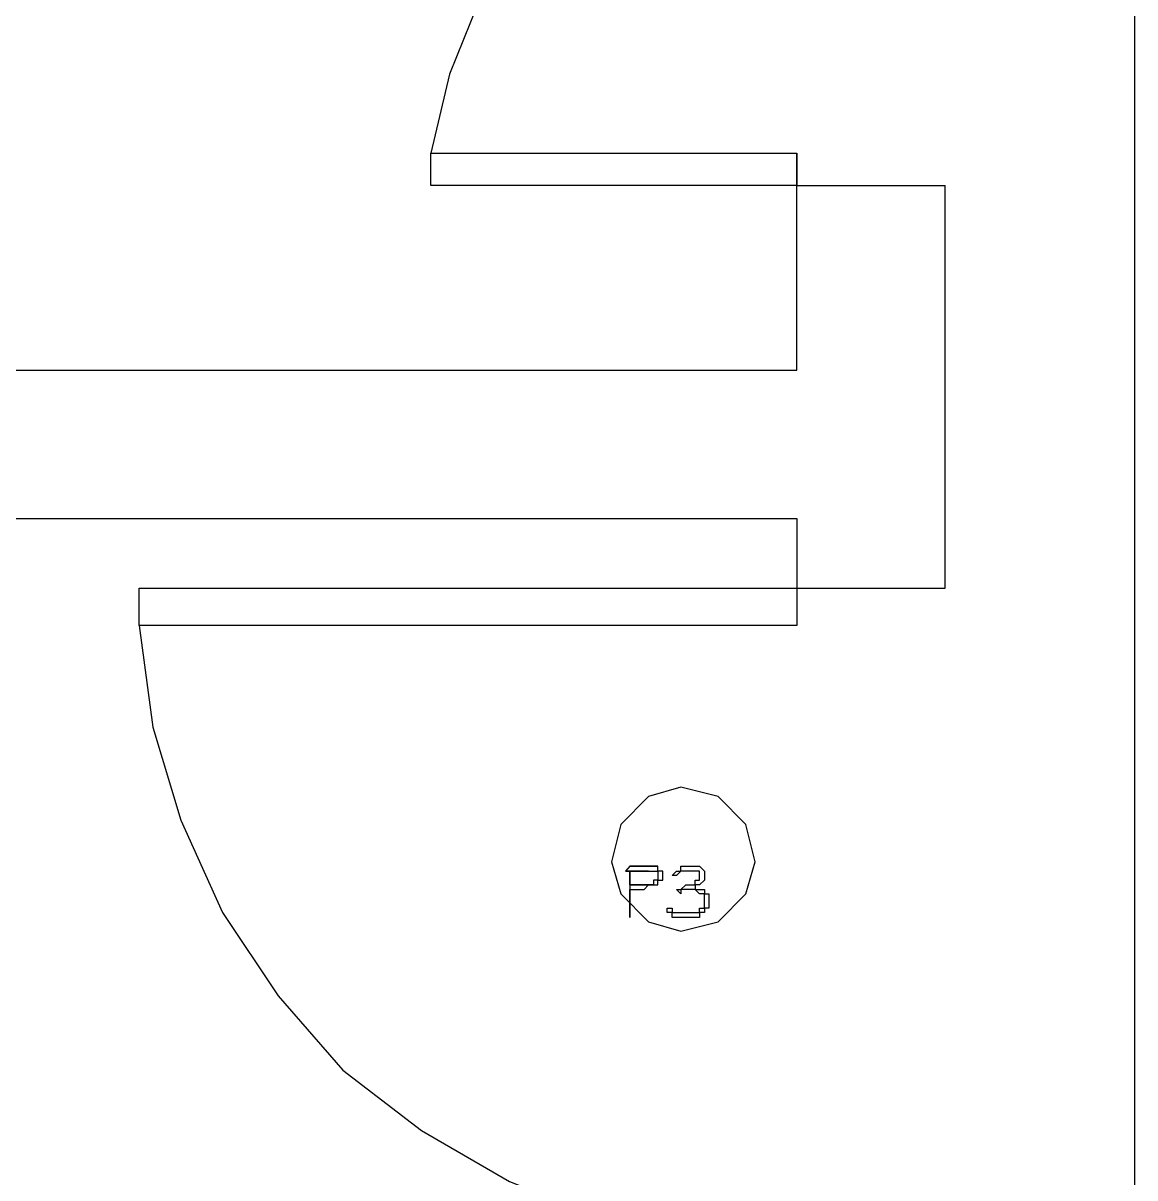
# Model space of a CAD drawing. Header units: millimetres. Extents: x -518.8 to -461.2, y 3.5 to 44.2.
# Drawn here: x -495.351 to -493.823, y 29.53 to 31.117 of the extents above; entities that cross this region are included whole.
import ezdxf

# ---------------------------------------------------------------- set-up
doc = ezdxf.new("R2010")
doc.units = ezdxf.units.MM
doc.header["$MEASUREMENT"] = 0
for name, color, linetype in [('10', 10, 'Continuous'), ('16', 16, 'Continuous'), ('6', 6, 'Continuous'), ('MYSOLIDS', 7, 'Continuous')]:
    doc.layers.add(name, color=color, linetype=linetype)

msp = doc.modelspace()

# ---------------------------------------------------------------- linework, layer by layer
at = {"layer": '10'}
for points in [[(-494.2872, 30.8939), (-494.7902, 30.8939), (-494.7902, 30.9383), (-494.2872, 30.9383), (-494.2872, 30.8939)], [(-494.2872, 30.6398), (-494.2872, 30.9383)], [(-494.2872, 30.8939), (-494.0835, 30.8939)], [(-494.0835, 30.3406), (-494.0835, 30.8939)], [(-498.6481, 30.6398), (-494.2872, 30.6398)], [(-498.4504, 30.436), (-494.2872, 30.436), (-494.2872, 30.3406)], [(-494.2872, 30.2894), (-495.191, 30.2894), (-495.191, 30.3406), (-494.2872, 30.3406), (-494.2872, 30.2894)], [(-494.2872, 30.3406), (-494.0835, 30.3406)]]:
    msp.add_lwpolyline(points, dxfattribs=at)
at = {"layer": '16'}
msp.add_lwpolyline([(-493.8226, 25.9353), (-493.8226, 32.5045)], dxfattribs=at)
at = {"layer": '6'}
for points in [[(-494.2872, 31.3969), (-494.3887, 31.3842), (-494.491, 31.3526), (-494.5865, 31.2954), (-494.6624, 31.2248), (-494.7263, 31.1421), (-494.7647, 31.0466), (-494.7902, 30.9383)], [(-495.191, 30.2894), (-495.1722, 30.1496), (-495.1339, 30.0218), (-495.0767, 29.8947), (-495, 29.7804), (-494.9113, 29.6782), (-494.803, 29.5954), (-494.682, 29.5255), (-494.5542, 29.4744), (-494.4211, 29.4428), (-494.2872, 29.436)], [(-494.3444, 29.9646), (-494.3572, 30.0157), (-494.3955, 30.0541), (-494.4466, 30.0669), (-494.491, 30.0541), (-494.5293, 30.0157), (-494.5421, 29.9646), (-494.5293, 29.9203), (-494.491, 29.8819), (-494.4466, 29.8691), (-494.3955, 29.8819), (-494.3572, 29.9203), (-494.3444, 29.9646)]]:
    msp.add_lwpolyline(points, dxfattribs=at)
at = {"layer": 'MYSOLIDS'}
for points in [[(-494.5166, 29.9586), (-494.5166, 29.9586), (-494.5166, 29.9586), (-494.5226, 29.9518), (-494.5226, 29.9518), (-494.491, 29.9518), (-494.491, 29.9518), (-494.4842, 29.9518), (-494.4842, 29.9518), (-494.4782, 29.9518), (-494.4782, 29.9518), (-494.4782, 29.9458), (-494.4782, 29.9458), (-494.4782, 29.9458), (-494.4782, 29.9391), (-494.4782, 29.9391), (-494.4842, 29.9391), (-494.4842, 29.9391), (-494.4842, 29.933), (-494.491, 29.933), (-494.491, 29.933), (-494.497, 29.933), (-494.497, 29.933), (-494.5038, 29.933), (-494.5038, 29.933), (-494.5098, 29.933), (-494.5166, 29.933), (-494.4842, 29.933), (-494.4782, 29.933), (-494.4782, 29.933), (-494.4782, 29.9391), (-494.4714, 29.9391), (-494.4714, 29.9458), (-494.4714, 29.9458), (-494.4714, 29.9458), (-494.4714, 29.9518), (-494.4782, 29.9518), (-494.4782, 29.9518), (-494.4782, 29.9586), (-494.5166, 29.9586), (-494.5166, 29.9586), (-494.5166, 29.9586), (-494.5166, 29.9586)], [(-494.491, 29.9586), (-494.497, 29.9586), (-494.497, 29.9586), (-494.5038, 29.9586), (-494.5038, 29.9586), (-494.5098, 29.9586), (-494.5098, 29.9586), (-494.5166, 29.9586), (-494.4782, 29.9586), (-494.4842, 29.9586), (-494.4842, 29.9586), (-494.491, 29.9586), (-494.491, 29.9586), (-494.491, 29.9586)], [(-494.4271, 29.9263), (-494.4271, 29.9263), (-494.4211, 29.9263), (-494.4211, 29.9263), (-494.4143, 29.9263), (-494.4143, 29.9203), (-494.4143, 29.9203), (-494.4083, 29.9203), (-494.4083, 29.9135), (-494.4083, 29.9135), (-494.4083, 29.9075), (-494.4083, 29.9075), (-494.4083, 29.9007), (-494.4083, 29.9007), (-494.4143, 29.9007), (-494.4143, 29.8947), (-494.4143, 29.8947), (-494.4211, 29.8947), (-494.4211, 29.8879), (-494.4211, 29.8879), (-494.4271, 29.8879), (-494.4271, 29.8879), (-494.4339, 29.8879), (-494.4339, 29.8879), (-494.4399, 29.8879), (-494.4399, 29.8879), (-494.4466, 29.8879), (-494.4466, 29.8879), (-494.4527, 29.8879), (-494.4527, 29.8879), (-494.4587, 29.8879), (-494.4587, 29.8947), (-494.4654, 29.8947), (-494.4654, 29.9007), (-494.4654, 29.9007), (-494.4654, 29.9007), (-494.4654, 29.9007), (-494.4587, 29.9007), (-494.4587, 29.9007), (-494.4587, 29.9007), (-494.4587, 29.9007), (-494.4587, 29.9007), (-494.4587, 29.9007), (-494.4587, 29.8947), (-494.4527, 29.8947), (-494.4527, 29.8947), (-494.4466, 29.8947), (-494.4466, 29.8947), (-494.4399, 29.8947), (-494.4399, 29.8947), (-494.4399, 29.8947), (-494.4339, 29.8947), (-494.4339, 29.8947), (-494.4271, 29.8947), (-494.4271, 29.8947), (-494.4211, 29.8947), (-494.4211, 29.8947), (-494.4211, 29.9007), (-494.4143, 29.9007), (-494.4143, 29.9007), (-494.4143, 29.9075), (-494.4143, 29.9075), (-494.4143, 29.9075), (-494.4143, 29.9135), (-494.4143, 29.9135), (-494.4143, 29.9203), (-494.4211, 29.9203), (-494.4211, 29.9203), (-494.4271, 29.9263), (-494.4271, 29.9263), (-494.4339, 29.9263), (-494.4339, 29.9263), (-494.4339, 29.9263), (-494.4399, 29.9263), (-494.4399, 29.9263), (-494.4399, 29.9263), (-494.4466, 29.9263), (-494.4466, 29.9203), (-494.4527, 29.9263), (-494.4527, 29.9263), (-494.4527, 29.9263), (-494.4527, 29.9263), (-494.4527, 29.9263), (-494.4466, 29.9263), (-494.4466, 29.9263), (-494.4399, 29.933), (-494.4399, 29.933), (-494.4339, 29.933), (-494.4339, 29.933), (-494.4271, 29.933), (-494.4271, 29.933), (-494.4271, 29.9391), (-494.4211, 29.9391), (-494.4211, 29.9391), (-494.4211, 29.9458), (-494.4211, 29.9458), (-494.4211, 29.9518), (-494.4211, 29.9518), (-494.4211, 29.9518), (-494.4271, 29.9518), (-494.4271, 29.9518), (-494.4339, 29.9518), (-494.4339, 29.9518), (-494.4399, 29.9518), (-494.4399, 29.9518), (-494.4399, 29.9518), (-494.4466, 29.9518), (-494.4466, 29.9518), (-494.4527, 29.9458), (-494.4527, 29.9458), (-494.4527, 29.9458), (-494.4527, 29.9458), (-494.4527, 29.9458), (-494.4527, 29.9458), (-494.4587, 29.9458), (-494.4587, 29.9458), (-494.4587, 29.9458), (-494.4587, 29.9458), (-494.4587, 29.9458), (-494.4587, 29.9458), (-494.4527, 29.9518), (-494.4527, 29.9518), (-494.4527, 29.9518), (-494.4466, 29.9518), (-494.4466, 29.9586), (-494.4466, 29.9586), (-494.4399, 29.9586), (-494.4399, 29.9586), (-494.4339, 29.9586), (-494.4339, 29.9586), (-494.4339, 29.9586), (-494.4271, 29.9586), (-494.4271, 29.9586), (-494.4211, 29.9586), (-494.4211, 29.9586), (-494.4211, 29.9586), (-494.4143, 29.9518), (-494.4143, 29.9518), (-494.4143, 29.9458), (-494.4143, 29.9458), (-494.4143, 29.9458), (-494.4143, 29.9391), (-494.4143, 29.9391), (-494.4143, 29.9391), (-494.4211, 29.933), (-494.4211, 29.933), (-494.4271, 29.933), (-494.4271, 29.9263), (-494.4271, 29.9263), (-494.4271, 29.9263), (-494.4271, 29.9263), (-494.4271, 29.9263)], [(-494.5226, 29.9518), (-494.5226, 29.9518), (-494.5166, 29.9518), (-494.5166, 29.9458), (-494.5166, 29.9458), (-494.5166, 29.9391), (-494.5166, 29.9391), (-494.5166, 29.933), (-494.5166, 29.933), (-494.5166, 29.9263), (-494.5166, 29.9263), (-494.5166, 29.9203), (-494.5166, 29.9203), (-494.5166, 29.9135), (-494.5166, 29.9135), (-494.5166, 29.9075), (-494.5166, 29.9075), (-494.5166, 29.9007), (-494.5166, 29.9007), (-494.5166, 29.8947), (-494.5166, 29.8947), (-494.5166, 29.8879), (-494.5166, 29.8879), (-494.5166, 29.8879), (-494.5166, 29.8879), (-494.5166, 29.8879), (-494.5166, 29.8947), (-494.5166, 29.8947), (-494.5166, 29.9007), (-494.5166, 29.9007), (-494.5166, 29.9075), (-494.5166, 29.9075), (-494.5166, 29.9135), (-494.5166, 29.9135), (-494.5166, 29.9203), (-494.5166, 29.9203), (-494.5166, 29.9263), (-494.5166, 29.9263), (-494.5166, 29.9263), (-494.5098, 29.9263), (-494.5098, 29.9263), (-494.5038, 29.9263), (-494.5038, 29.9263), (-494.497, 29.9263), (-494.497, 29.9263), (-494.491, 29.933), (-494.491, 29.933), (-494.4842, 29.933), (-494.4842, 29.933), (-494.4842, 29.933), (-494.5166, 29.933), (-494.5166, 29.933), (-494.5166, 29.9391), (-494.5166, 29.9391), (-494.5166, 29.9458), (-494.5166, 29.9458), (-494.5166, 29.9518), (-494.5166, 29.9518), (-494.5098, 29.9518), (-494.5098, 29.9518), (-494.5038, 29.9518), (-494.5038, 29.9518), (-494.5038, 29.9518), (-494.497, 29.9518), (-494.497, 29.9518), (-494.491, 29.9518), (-494.5226, 29.9518), (-494.5226, 29.9518)]]:
    msp.add_lwpolyline(points, dxfattribs=at)

doc.saveas('drawing.dxf')
